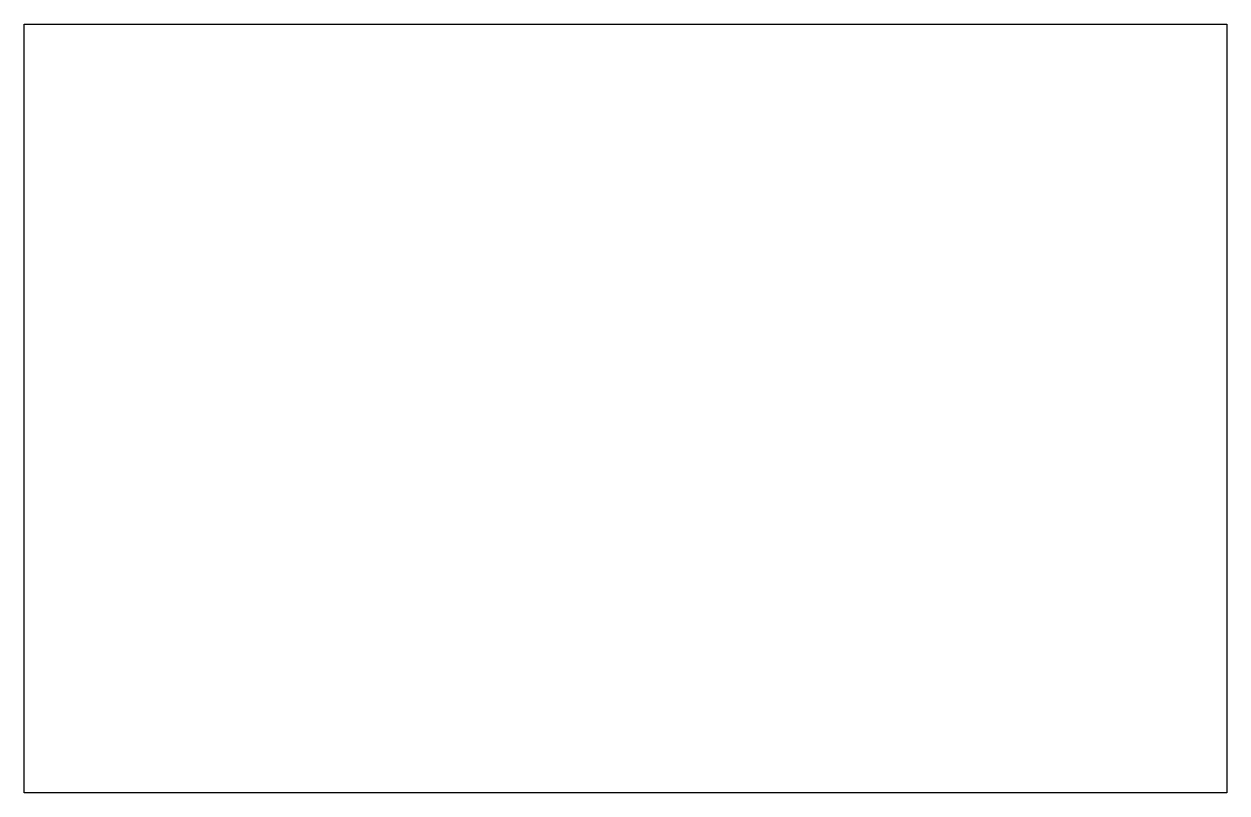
# Paper-space layout 'Layout1' of a CAD drawing. Header units: metres. Extents: x 164 to 680, y 85 to 415.
import ezdxf

# ---------------------------------------------------------------- set-up
doc = ezdxf.new("R2010")
doc.units = ezdxf.units.M
doc.header["$LTSCALE"] = 7.5

psp = doc.layouts.get("Layout1")

# ---------------------------------------------------------------- linework, layer by layer
psp.add_lwpolyline([(163.95, 414.78), (679.52, 414.78), (679.52, 85.45), (163.95, 85.45)], close=True)

doc.saveas('drawing.dxf')
